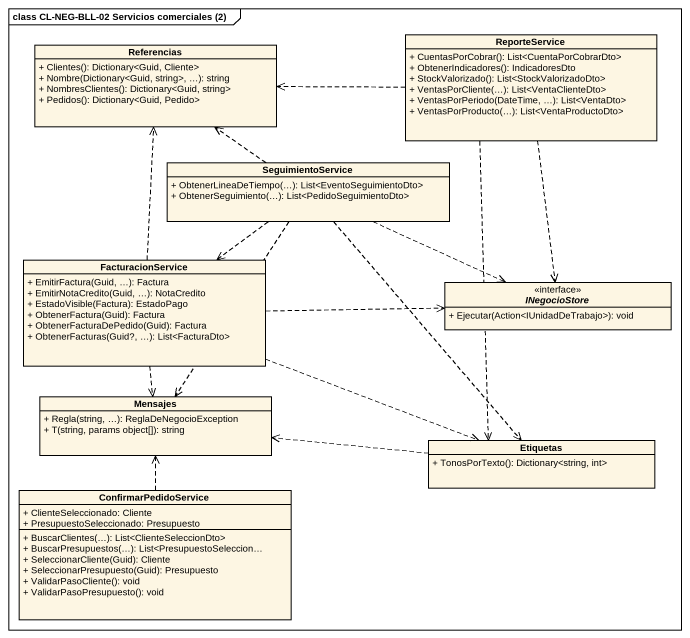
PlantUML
@startuml
mainframe class CL-NEG-BLL-02 Servicios comerciales (2)
hide circle
hide empty members
skinparam classAttributeIconSize 0
class Referencias {
  + Clientes(): Dictionary<Guid, Cliente>
  + Nombre(Dictionary<Guid, string>, …): string
  + NombresClientes(): Dictionary<Guid, string>
  + Pedidos(): Dictionary<Guid, Pedido>
}
class ReporteService {
  + CuentasPorCobrar(): List<CuentaPorCobrarDto>
  + ObtenerIndicadores(): IndicadoresDto
  + StockValorizado(): List<StockValorizadoDto>
  + VentasPorCliente(…): List<VentaClienteDto>
  + VentasPorPeriodo(DateTime, …): List<VentaDto>
  + VentasPorProducto(…): List<VentaProductoDto>
}
class SeguimientoService {
  + ObtenerLineaDeTiempo(…): List<EventoSeguimientoDto>
  + ObtenerSeguimiento(…): List<PedidoSeguimientoDto>
}
class FacturacionService {
  + EmitirFactura(Guid, …): Factura
  + EmitirNotaCredito(Guid, …): NotaCredito
  + EstadoVisible(Factura): EstadoPago
  + ObtenerFactura(Guid): Factura
  + ObtenerFacturaDePedido(Guid): Factura
  + ObtenerFacturas(Guid?, …): List<FacturaDto>
}
interface INegocioStore {
  + Ejecutar(Action<IUnidadDeTrabajo>): void
}
class Mensajes {
  + Regla(string, …): ReglaDeNegocioException
  + T(string, params object[]): string
}
class Etiquetas {
  + TonosPorTexto(): Dictionary<string, int>
}
class ConfirmarPedidoService {
  + ClienteSeleccionado: Cliente
  + PresupuestoSeleccionado: Presupuesto
  + BuscarClientes(…): List<ClienteSeleccionDto>
  + BuscarPresupuestos(…): List<PresupuestoSeleccion…
  + SeleccionarCliente(Guid): Cliente
  + SeleccionarPresupuesto(Guid): Presupuesto
  + ValidarPasoCliente(): void
  + ValidarPasoPresupuesto(): void
}
ReporteService .left.> Referencias
ReporteService ..> INegocioStore
ReporteService ..> Etiquetas
SeguimientoService .up.> Referencias
SeguimientoService ..> FacturacionService
SeguimientoService .right.> INegocioStore
SeguimientoService ..> Mensajes
SeguimientoService ..> Etiquetas
FacturacionService .up.> Referencias
FacturacionService .right.> INegocioStore
FacturacionService ..> Mensajes
FacturacionService .right.> Etiquetas
Etiquetas .left.> Mensajes
ConfirmarPedidoService .up.> Mensajes
@enduml
